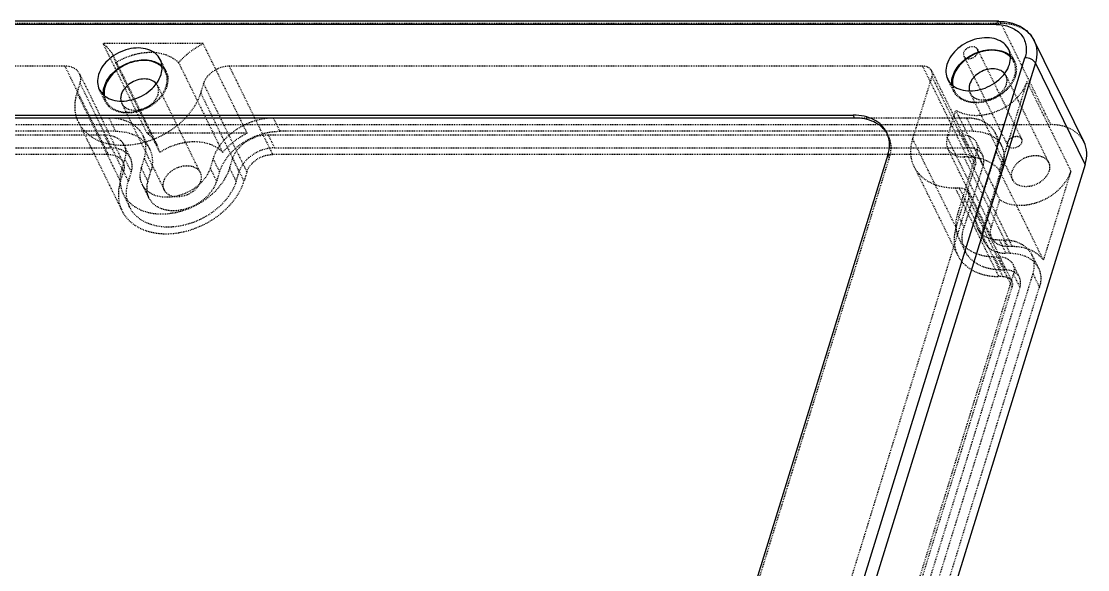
# Model space of a CAD drawing. Header units: millimetres. Extents: x 3202 to 5058, y 576 to 1424.
# Drawn here: x 4912 to 5037.7, y 1194.5 to 1259.2 of the extents above; entities that cross this region are included whole.
import ezdxf

# ---------------------------------------------------------------- set-up
doc = ezdxf.new("R2010")
doc.units = ezdxf.units.MM
doc.linetypes.add('HIDDEN', pattern=[0.2, 0.1, -0.1])
doc.layers.add('DEFAULT_2', color=8, linetype='HIDDEN')

msp = doc.modelspace()

# ---------------------------------------------------------------- linework, layer by layer
at = {"color": 7, "linetype": 'Continuous'}
for p, q in [((5027.194, 1259.156), (4826.702, 1259.156)), ((5026.889, 1258.778), (4826.397, 1258.778)), ((5037.241, 1244.918), (5031.369, 1256.884)), ((4996.981, 1147.096), (5030.283, 1254.862)), ((5031.509, 1254.241), (4998.207, 1146.474)), ((5037.381, 1242.275), (5031.509, 1254.241)), ((4836.624, 1248.096), (5010.06, 1248.096)), ((4836.777, 1247.785), (5010.212, 1247.785)), ((5010.212, 1247.785), (5010.06, 1248.096)), ((5014.134, 1243.396), (4987.918, 1158.562)), ((5037.381, 1242.275), (5004.079, 1134.508))]:
    msp.add_line(p, q, dxfattribs=at)
for centre, radius, start, end in [((5023.053, 1253.236), 2.083, 206.14419, 209.23252), ((4923.099, 1252.035), 2.083, 206.14419, 209.23252), ((5011.183, 1244.66), 3.131, 19.89623, 26.1292)]:
    msp.add_arc(centre, radius, start, end, dxfattribs=at)
msp.add_ellipse((5031.853, 1242.272), major_axis=(5.388, 2.646), ratio=0.7211465, start_param=-0.5973465, end_param=-0.000205, dxfattribs=at)
for points, knots in [([(5026.889, 1258.778), (5026.906, 1258.832), (5026.959, 1258.98), (5027.084, 1259.156), (5027.194, 1259.156)], [0, 0, 0, 0, 0.341806, 1, 1, 1, 1]), ([(5027.194, 1259.156), (5028.052, 1259.156), (5029.357, 1258.892), (5030.716, 1257.904), (5031.195, 1257.24), (5031.369, 1256.884)], [0, 0, 0, 0, 0.517089, 0.7611745, 1, 1, 1, 1]), ([(5026.889, 1258.778), (5027.454, 1258.778), (5028.533, 1258.614), (5029.873, 1257.747), (5030.538, 1256.352), (5030.431, 1255.341), (5030.283, 1254.862)], [0, 0, 0, 0, 0.2780145, 0.5230998, 0.7537074, 1, 1, 1, 1]), ([(5028.365, 1255.841), (5028.229, 1256.118), (5027.809, 1256.634), (5026.889, 1257.103), (5025.781, 1257.265), (5024.173, 1257.064), (5022.335, 1256.144), (5021.313, 1254.802), (5021.09, 1254.08)], [0, 0, 0, 0, 0.1026403, 0.2135286, 0.3365381, 0.4704418, 0.7481767, 1, 1, 1, 1]), ([(5031.369, 1256.884), (5031.56, 1256.495), (5031.784, 1255.594), (5031.646, 1254.685), (5031.509, 1254.241)], [0, 0, 0, 0, 0.482622, 1, 1, 1, 1]), ([(4928.411, 1254.64), (4928.275, 1254.917), (4927.855, 1255.432), (4926.935, 1255.902), (4925.827, 1256.064), (4924.219, 1255.863), (4922.381, 1254.943), (4921.359, 1253.601), (4921.136, 1252.879)], [0, 0, 0, 0, 0.1026403, 0.2135286, 0.3365381, 0.4704418, 0.7481767, 1, 1, 1, 1]), ([(5021.776, 1252.681), (5021.956, 1253.265), (5022.705, 1254.385), (5024.37, 1255.487), (5026.289, 1255.95), (5027.586, 1255.703), (5028.098, 1255.419)], [0, 0, 0, 0, 0.2400921, 0.5070003, 0.7696352, 1, 1, 1, 1]), ([(5026.404, 1255.736), (5025.916, 1255.736), (5024.914, 1255.562), (5023.184, 1254.732), (5022.14, 1253.561), (5021.868, 1252.681)], [0, 0, 0, 0, 0.2549147, 0.51963, 1, 1, 1, 1]), ([(5028.075, 1255.326), (5027.958, 1255.394), (5027.436, 1255.644), (5026.846, 1255.736), (5026.404, 1255.736)], [0, 0, 0, 0, 0.2352075, 1, 1, 1, 1]), ([(5028.589, 1254.927), (5028.477, 1255.044), (5028.308, 1255.183), (5028.123, 1255.298), (5028.075, 1255.326)], [0, 0, 0, 0, 0.7441308, 1, 1, 1, 1]), ([(5028.458, 1254.08), (5028.55, 1254.376), (5028.641, 1254.982), (5028.492, 1255.582), (5028.365, 1255.841)], [0, 0, 0, 0, 0.5174217, 1, 1, 1, 1]), ([(4921.822, 1251.48), (4922.002, 1252.064), (4922.751, 1253.184), (4924.416, 1254.286), (4926.335, 1254.749), (4927.632, 1254.502), (4928.144, 1254.218)], [0, 0, 0, 0, 0.2400921, 0.5070003, 0.7696352, 1, 1, 1, 1]), ([(4926.45, 1254.535), (4925.962, 1254.535), (4924.96, 1254.361), (4923.229, 1253.531), (4922.186, 1252.359), (4921.914, 1251.48)], [0, 0, 0, 0, 0.2549147, 0.51963, 1, 1, 1, 1]), ([(4928.121, 1254.125), (4928.004, 1254.193), (4927.481, 1254.443), (4926.892, 1254.535), (4926.45, 1254.535)], [0, 0, 0, 0, 0.2352075, 1, 1, 1, 1]), ([(4928.635, 1253.726), (4928.523, 1253.842), (4928.354, 1253.982), (4928.169, 1254.097), (4928.121, 1254.125)], [0, 0, 0, 0, 0.7441308, 1, 1, 1, 1]), ([(4928.504, 1252.879), (4928.596, 1253.175), (4928.687, 1253.781), (4928.538, 1254.381), (4928.411, 1254.64)], [0, 0, 0, 0, 0.5174217, 1, 1, 1, 1]), ([(5021.09, 1254.08), (5020.998, 1253.784), (5020.907, 1253.178), (5021.055, 1252.578), (5021.183, 1252.318)], [0, 0, 0, 0, 0.5174217, 1, 1, 1, 1]), ([(5021.235, 1252.219), (5021.384, 1251.952), (5021.826, 1251.463), (5022.753, 1251.031), (5023.856, 1250.896), (5025.44, 1251.121), (5027.24, 1252.044), (5028.238, 1253.369), (5028.458, 1254.08)], [0, 0, 0, 0, 0.1029003, 0.214559, 0.3382053, 0.4722907, 0.7492122, 1, 1, 1, 1]), ([(5031.509, 1254.241), (5031.413, 1254.437), (5031.006, 1254.744), (5030.537, 1254.863), (5030.283, 1254.863)], [0, 0, 0, 0, 0.4618396, 1, 1, 1, 1]), ([(4921.136, 1252.879), (4921.044, 1252.583), (4920.953, 1251.977), (4921.101, 1251.376), (4921.229, 1251.117)], [0, 0, 0, 0, 0.5174217, 1, 1, 1, 1]), ([(4921.281, 1251.018), (4921.43, 1250.751), (4921.871, 1250.262), (4922.799, 1249.829), (4923.902, 1249.695), (4925.486, 1249.92), (4927.286, 1250.843), (4928.284, 1252.168), (4928.504, 1252.879)], [0, 0, 0, 0, 0.1029003, 0.214559, 0.3382053, 0.4722907, 0.7492122, 1, 1, 1, 1]), ([(5021.66, 1251.673), (5021.653, 1251.755), (5021.641, 1252.095), (5021.7, 1252.435), (5021.776, 1252.681)], [0, 0, 0, 0, 0.2419733, 1, 1, 1, 1]), ([(5021.868, 1252.681), (5021.84, 1252.59), (5021.749, 1252.236), (5021.73, 1251.861), (5021.767, 1251.593)], [0, 0, 0, 0, 0.2607941, 1, 1, 1, 1]), ([(5026.502, 1253.559), (5025.908, 1253.559), (5024.756, 1253.18), (5023.932, 1252.248), (5023.769, 1251.718)], [0, 0, 0, 0, 0.5169796, 1, 1, 1, 1]), ([(5027.882, 1253), (5027.73, 1253.183), (5027.288, 1253.48), (5026.772, 1253.559), (5026.502, 1253.559)], [0, 0, 0, 0, 0.4680145, 1, 1, 1, 1]), ([(4921.706, 1250.472), (4921.699, 1250.554), (4921.687, 1250.894), (4921.746, 1251.234), (4921.822, 1251.48)], [0, 0, 0, 0, 0.2419733, 1, 1, 1, 1]), ([(4921.914, 1251.48), (4921.886, 1251.389), (4921.795, 1251.034), (4921.776, 1250.659), (4921.813, 1250.392)], [0, 0, 0, 0, 0.2607941, 1, 1, 1, 1]), ([(4926.548, 1252.357), (4925.954, 1252.357), (4924.802, 1251.979), (4923.978, 1251.046), (4923.814, 1250.517)], [0, 0, 0, 0, 0.5169796, 1, 1, 1, 1]), ([(4927.928, 1251.799), (4927.776, 1251.982), (4927.334, 1252.279), (4926.818, 1252.357), (4926.548, 1252.357)], [0, 0, 0, 0, 0.4680145, 1, 1, 1, 1]), ([(5023.769, 1251.718), (5023.749, 1251.655), (5023.688, 1251.412), (5023.685, 1251.152), (5023.724, 1250.972)], [0, 0, 0, 0, 0.2620678, 1, 1, 1, 1]), ([(4923.814, 1250.517), (4923.795, 1250.454), (4923.734, 1250.211), (4923.731, 1249.951), (4923.77, 1249.77)], [0, 0, 0, 0, 0.2620678, 1, 1, 1, 1]), ([(5013.994, 1246.039), (5013.839, 1246.355), (5013.405, 1246.954), (5012.475, 1247.612), (5011.328, 1248.013), (5010.492, 1248.096), (5010.06, 1248.096)], [0, 0, 0, 0, 0.2268614, 0.4650308, 0.7220642, 1, 1, 1, 1]), ([(5010.212, 1247.785), (5010.977, 1247.785), (5012.119, 1247.586), (5013.351, 1246.816), (5013.804, 1246.303), (5013.979, 1246.027)], [0, 0, 0, 0, 0.5321146, 0.7722672, 1, 1, 1, 1]), ([(5014.134, 1243.396), (5014.254, 1243.785), (5014.388, 1244.573), (5014.257, 1245.368), (5014.127, 1245.725)], [0, 0, 0, 0, 0.5166043, 1, 1, 1, 1])]:
    msp.add_open_spline(points, degree=3, knots=knots, dxfattribs=at)
for points in [[(5028.098, 1255.419), (5028.263, 1255.328), (5028.419, 1255.218), (5028.558, 1255.092)], [(4928.144, 1254.218), (4928.309, 1254.126), (4928.464, 1254.017), (4928.604, 1253.891)]]:
    msp.add_open_spline(points, degree=3, dxfattribs=at)
at = {"layer": 'DEFAULT_2', "color": 8, "linetype": 'HIDDEN'}
for p, q in [((4826.944, 1258.94), (5027.436, 1258.94)), ((5027.436, 1258.94), (5033.308, 1246.974)), ((4921.662, 1256.523), (4926.848, 1245.955)), ((4933.461, 1256.523), (4921.662, 1256.523)), ((4938.647, 1245.955), (4933.461, 1256.523)), ((5030.918, 1257.564), (5031.369, 1256.884)), ((4922.86, 1255.107), (4928.046, 1244.54)), ((4922.86, 1255.107), (4923.154, 1254.268)), ((5024.689, 1255.851), (5029.875, 1245.284)), ((5029.051, 1254.443), (5028.365, 1255.842)), ((4917.192, 1253.861), (4835.483, 1253.861)), ((4922.302, 1243.449), (4917.192, 1253.861)), ((4923.154, 1254.268), (4928.34, 1243.701)), ((4929.097, 1253.242), (4928.411, 1254.641)), ((4930.576, 1254.268), (4935.761, 1243.701)), ((4936.534, 1253.861), (4941.644, 1243.449)), ((5018.243, 1253.861), (4936.534, 1253.861)), ((5023.353, 1243.449), (5018.243, 1253.861)), ((5023.074, 1255.058), (5028.259, 1244.491)), ((4918.897, 1252.969), (4924.006, 1242.557)), ((5017.062, 1245.27), (5019.33, 1252.607)), ((5019.292, 1253.312), (5024.402, 1242.9)), ((5019.33, 1252.607), (5024.439, 1242.195)), ((5028.043, 1252.753), (5033.061, 1242.527)), ((4918.611, 1250.703), (4918.957, 1251.824)), ((4918.957, 1251.824), (4924.067, 1241.412)), ((4928.089, 1251.552), (4933.107, 1241.326)), ((4933.51, 1251.824), (4933.164, 1250.703)), ((4938.62, 1241.412), (4933.51, 1251.824)), ((5021.869, 1250.919), (5021.183, 1252.318)), ((5030.509, 1252.06), (5027.269, 1241.574)), ((5030.509, 1252.06), (5035.694, 1241.492)), ((4923.721, 1240.291), (4918.611, 1250.703)), ((4921.915, 1249.718), (4921.229, 1251.117)), ((4933.164, 1250.703), (4938.273, 1240.291)), ((5023.823, 1250.682), (5028.841, 1240.457)), ((4923.869, 1249.481), (4928.887, 1239.256)), ((4922.386, 1247.744), (4840.677, 1247.744)), ((4923.149, 1246.19), (4922.386, 1247.744)), ((5023.437, 1247.744), (4941.728, 1247.744)), ((4941.728, 1247.744), (4942.491, 1246.19)), ((5021.131, 1245.425), (5022.136, 1248.677)), ((5027.321, 1238.109), (5022.136, 1248.677)), ((5024.2, 1246.19), (5023.437, 1247.744)), ((4832.816, 1246.974), (5033.308, 1246.974)), ((4918.795, 1247.223), (4923.905, 1236.811)), ((4840.072, 1245.786), (4921.781, 1245.786)), ((4923.149, 1246.19), (4841.44, 1246.19)), ((4921.781, 1245.786), (4922.544, 1244.232)), ((4926.386, 1245.653), (4927.148, 1244.099)), ((4938.647, 1245.955), (4926.848, 1245.955)), ((4941.123, 1245.786), (5022.832, 1245.786)), ((4941.886, 1244.232), (4941.123, 1245.786)), ((5024.2, 1246.19), (4942.491, 1246.19)), ((5014.146, 1245.729), (5013.994, 1246.04)), ((5022.172, 1234.858), (5017.062, 1245.27)), ((5021.131, 1245.425), (5026.316, 1234.858)), ((5022.832, 1245.786), (5023.595, 1244.232)), ((5026.781, 1245.996), (5027.544, 1244.442)), ((4840.835, 1244.232), (4922.544, 1244.232)), ((4924.141, 1244.552), (4924.904, 1242.998)), ((4928.34, 1243.701), (4928.046, 1244.54)), ((4941.886, 1244.232), (5023.595, 1244.232)), ((5026.384, 1233.58), (5021.198, 1244.148)), ((5024.537, 1244.895), (5025.3, 1243.341)), ((4922.302, 1243.449), (4840.593, 1243.449)), ((4924.225, 1242.966), (4923.879, 1241.845)), ((4924.988, 1241.412), (4924.225, 1242.966)), ((4926.182, 1241.845), (4926.528, 1242.966)), ((4926.528, 1242.966), (4927.291, 1241.412)), ((4934.633, 1242.966), (4934.287, 1241.845)), ((4935.396, 1241.412), (4934.633, 1242.966)), ((4936.59, 1241.845), (4936.936, 1242.966)), ((4936.936, 1242.966), (4937.699, 1241.412)), ((5023.353, 1243.449), (4941.644, 1243.449)), ((5014.286, 1243.085), (4988.071, 1158.251)), ((5014.134, 1243.396), (5014.286, 1243.085)), ((5024.598, 1243.749), (5022.33, 1236.412)), ((5023.583, 1243.154), (5023.1, 1243.154)), ((5028.286, 1232.586), (5023.1, 1243.154)), ((5023.583, 1243.154), (5028.769, 1232.586)), ((5025.36, 1242.195), (5024.598, 1243.749)), ((5024.633, 1236.412), (5026.9, 1243.749)), ((5026.9, 1243.749), (5027.663, 1242.195)), ((4923.721, 1240.291), (4924.067, 1241.412)), ((4923.879, 1241.845), (4924.642, 1240.291)), ((4924.988, 1241.412), (4924.642, 1240.291)), ((4926.944, 1240.291), (4926.182, 1241.845)), ((4926.944, 1240.291), (4927.291, 1241.412)), ((4934.287, 1241.845), (4935.05, 1240.291)), ((4935.396, 1241.412), (4935.05, 1240.291)), ((4937.352, 1240.291), (4936.59, 1241.845)), ((4937.352, 1240.291), (4937.699, 1241.412)), ((4938.62, 1241.412), (4938.273, 1240.291)), ((5017.235, 1242.01), (5022.344, 1231.598)), ((5022.172, 1234.858), (5024.439, 1242.195)), ((5025.36, 1242.195), (5023.093, 1234.858)), ((5025.395, 1234.858), (5027.663, 1242.195)), ((5032.454, 1231.007), (5027.269, 1241.574)), ((5035.694, 1241.492), (5032.454, 1231.007)), ((4924.04, 1238.805), (4924.803, 1237.251)), ((4926.284, 1239.907), (4927.047, 1238.353)), ((5022.57, 1239.473), (5022.087, 1239.473)), ((5022.087, 1239.473), (5027.196, 1229.061)), ((5027.679, 1229.061), (5022.57, 1239.473)), ((5023.619, 1238.925), (5028.728, 1228.513)), ((4999.295, 1159.387), (5023.656, 1238.22)), ((5023.656, 1238.22), (5028.766, 1227.808)), ((5026.316, 1234.858), (5027.321, 1238.109)), ((5022.33, 1236.412), (5023.093, 1234.858)), ((5025.395, 1234.858), (5024.633, 1236.412)), ((5024.724, 1234.694), (5025.486, 1233.14)), ((5022.479, 1233.593), (5023.242, 1232.039)), ((5027.764, 1233.357), (5027.281, 1233.357)), ((5027.281, 1233.357), (5028.044, 1231.803)), ((5028.527, 1231.803), (5027.764, 1233.357)), ((5028.769, 1232.586), (5028.286, 1232.586)), ((5026.676, 1231.399), (5027.159, 1231.399)), ((5027.438, 1229.845), (5026.676, 1231.399)), ((5027.159, 1231.399), (5027.921, 1229.845)), ((5028.527, 1231.803), (5028.044, 1231.803)), ((5031.108, 1231.609), (5031.87, 1230.055)), ((5028.864, 1230.507), (5029.626, 1228.953)), ((5028.924, 1229.362), (5004.563, 1150.529)), ((5006.866, 1150.529), (5031.227, 1229.362)), ((5027.679, 1229.061), (5027.196, 1229.061)), ((5027.438, 1229.845), (5027.921, 1229.845)), ((5029.687, 1227.808), (5028.924, 1229.362)), ((5031.227, 1229.362), (5031.989, 1227.808)), ((5004.405, 1148.975), (5028.766, 1227.808)), ((5029.687, 1227.808), (5005.326, 1148.975)), ((5007.628, 1148.975), (5031.989, 1227.808))]:
    msp.add_line(p, q, dxfattribs=at)
for centre, radius, start, end in [((5027.185, 1253.527), 2.079, 26.14407, 27.83427), ((4927.231, 1252.326), 2.079, 26.14407, 27.83427), ((5011.322, 1244.341), 3.147, 27.89007, 32.38228), ((5011.335, 1244.348), 3.132, 26.1326, 27.88646)]:
    msp.add_arc(centre, radius, start, end, dxfattribs=at)
msp.add_ellipse((5031.853, 1242.272), major_axis=(5.388, 2.646), ratio=0.7211465, start_param=6.2829803, end_param=7.2561594, dxfattribs=at)
for points, knots in [([(5027.194, 1259.156), (5027.216, 1259.156), (5027.329, 1259.129), (5027.397, 1259.02), (5027.436, 1258.94)], [0, 0, 0, 0, 0.1980579, 1, 1, 1, 1]), ([(5027.436, 1258.94), (5028.115, 1258.94), (5029.409, 1258.746), (5030.526, 1258.016), (5030.918, 1257.564)], [0, 0, 0, 0, 0.531437, 1, 1, 1, 1]), ([(4921.662, 1256.523), (4921.791, 1256.428), (4922.27, 1256.032), (4922.657, 1255.522), (4922.86, 1255.107)], [0, 0, 0, 0, 0.2568129, 1, 1, 1, 1]), ([(4930.576, 1254.268), (4930.767, 1254.496), (4931.607, 1255.39), (4932.633, 1256.104), (4933.461, 1256.523)], [0, 0, 0, 0, 0.2430175, 1, 1, 1, 1]), ([(4923.154, 1254.268), (4923.774, 1254.66), (4925.1, 1255.27), (4927.179, 1255.608), (4929.108, 1255.328), (4930.182, 1254.677), (4930.576, 1254.268)], [0, 0, 0, 0, 0.2772214, 0.5436917, 0.7855637, 1, 1, 1, 1]), ([(5023.053, 1255.455), (5023.042, 1255.421), (5023.012, 1255.29), (5023.03, 1255.146), (5023.074, 1255.058)], [0, 0, 0, 0, 0.2661503, 1, 1, 1, 1]), ([(5024.689, 1255.851), (5024.627, 1255.978), (5024.342, 1256.186), (5023.819, 1256.161), (5023.333, 1255.92), (5023.103, 1255.617), (5023.053, 1255.455)], [0, 0, 0, 0, 0.2106112, 0.4668577, 0.7464237, 1, 1, 1, 1]), ([(5023.074, 1255.058), (5023.136, 1254.931), (5023.421, 1254.724), (5023.944, 1254.748), (5024.43, 1254.99), (5024.66, 1255.292), (5024.71, 1255.455)], [0, 0, 0, 0, 0.2106112, 0.4668577, 0.7464237, 1, 1, 1, 1]), ([(5024.71, 1255.455), (5024.721, 1255.489), (5024.751, 1255.62), (5024.733, 1255.763), (5024.689, 1255.851)], [0, 0, 0, 0, 0.2661503, 1, 1, 1, 1]), ([(4918.896, 1252.97), (4918.76, 1253.248), (4918.235, 1253.74), (4917.55, 1253.861), (4917.192, 1253.861)], [0, 0, 0, 0, 0.4636048, 1, 1, 1, 1]), ([(4936.534, 1253.861), (4935.878, 1253.861), (4934.603, 1253.442), (4933.691, 1252.41), (4933.51, 1251.824)], [0, 0, 0, 0, 0.5169793, 1, 1, 1, 1]), ([(5019.292, 1253.313), (5019.208, 1253.483), (5018.885, 1253.786), (5018.463, 1253.861), (5018.243, 1253.861)], [0, 0, 0, 0, 0.4636048, 1, 1, 1, 1]), ([(5029.052, 1252.681), (5029.141, 1252.967), (5029.23, 1253.551), (5029.09, 1254.13), (5028.97, 1254.381)], [0, 0, 0, 0, 0.517396, 1, 1, 1, 1]), ([(5029.051, 1254.443), (5029.179, 1254.183), (5029.327, 1253.583), (5029.236, 1252.977), (5029.144, 1252.681)], [0, 0, 0, 0, 0.4825901, 1, 1, 1, 1]), ([(4918.957, 1251.824), (4919.017, 1252.017), (4919.076, 1252.411), (4918.979, 1252.801), (4918.896, 1252.97)], [0, 0, 0, 0, 0.5173655, 1, 1, 1, 1]), ([(4929.098, 1251.48), (4929.187, 1251.766), (4929.276, 1252.35), (4929.136, 1252.929), (4929.016, 1253.18)], [0, 0, 0, 0, 0.517396, 1, 1, 1, 1]), ([(4929.097, 1253.242), (4929.225, 1252.982), (4929.373, 1252.382), (4929.282, 1251.776), (4929.19, 1251.48)], [0, 0, 0, 0, 0.4825901, 1, 1, 1, 1]), ([(5019.33, 1252.607), (5019.348, 1252.668), (5019.402, 1252.901), (5019.369, 1253.156), (5019.292, 1253.313)], [0, 0, 0, 0, 0.2665854, 1, 1, 1, 1]), ([(5029.144, 1252.681), (5028.921, 1251.959), (5027.899, 1250.617), (5026.061, 1249.697), (5024.454, 1249.496), (5023.345, 1249.658), (5022.425, 1250.127), (5022.005, 1250.643), (5021.869, 1250.919)], [0, 0, 0, 0, 0.251812, 0.5295395, 0.6634467, 0.7864587, 0.8973519, 1, 1, 1, 1]), ([(5024.516, 1249.626), (5025.005, 1249.626), (5026.006, 1249.8), (5027.737, 1250.63), (5028.781, 1251.802), (5029.052, 1252.681)], [0, 0, 0, 0, 0.2549147, 0.51963, 1, 1, 1, 1]), ([(5028.098, 1251.718), (5028.151, 1251.892), (5028.205, 1252.248), (5028.118, 1252.6), (5028.043, 1252.753)], [0, 0, 0, 0, 0.5173561, 1, 1, 1, 1]), ([(4929.19, 1251.48), (4928.967, 1250.758), (4927.945, 1249.416), (4926.107, 1248.495), (4924.5, 1248.295), (4923.391, 1248.456), (4922.471, 1248.926), (4922.051, 1249.442), (4921.915, 1249.718)], [0, 0, 0, 0, 0.251812, 0.5295395, 0.6634467, 0.7864587, 0.8973519, 1, 1, 1, 1]), ([(4924.562, 1248.425), (4925.05, 1248.425), (4926.052, 1248.599), (4927.783, 1249.429), (4928.827, 1250.601), (4929.098, 1251.48)], [0, 0, 0, 0, 0.2549147, 0.51963, 1, 1, 1, 1]), ([(4928.143, 1250.517), (4928.197, 1250.691), (4928.251, 1251.047), (4928.163, 1251.399), (4928.089, 1251.552)], [0, 0, 0, 0, 0.5173561, 1, 1, 1, 1]), ([(5021.767, 1251.593), (5021.806, 1251.313), (5022.002, 1250.755), (5022.633, 1250.104), (5023.51, 1249.706), (5024.172, 1249.626), (5024.516, 1249.626)], [0, 0, 0, 0, 0.2302761, 0.4648378, 0.7192606, 1, 1, 1, 1]), ([(5030.509, 1252.06), (5030.269, 1251.282), (5029.52, 1250.185), (5028.17, 1249.11), (5026.955, 1248.475), (5025.655, 1248.091), (5024.009, 1247.945), (5022.771, 1248.253), (5022.136, 1248.677)], [0, 0, 0, 0, 0.241263, 0.3745425, 0.5107138, 0.645154, 0.7735663, 1, 1, 1, 1]), ([(5025.364, 1249.877), (5025.958, 1249.877), (5027.11, 1250.255), (5027.934, 1251.188), (5028.098, 1251.718)], [0, 0, 0, 0, 0.5169796, 1, 1, 1, 1]), ([(4918.796, 1247.222), (4918.544, 1247.735), (4918.25, 1248.92), (4918.43, 1250.118), (4918.611, 1250.703)], [0, 0, 0, 0, 0.4825631, 1, 1, 1, 1]), ([(4933.164, 1250.703), (4932.723, 1249.277), (4931.218, 1247.304), (4928.578, 1245.573), (4926.259, 1244.704), (4923.9, 1244.412), (4921.711, 1244.731), (4919.894, 1245.658), (4919.064, 1246.676), (4918.796, 1247.222)], [0, 0, 0, 0, 0.2513418, 0.3906647, 0.5304004, 0.6640604, 0.7868493, 0.8975412, 1, 1, 1, 1]), ([(4921.813, 1250.392), (4921.852, 1250.112), (4922.048, 1249.554), (4922.679, 1248.902), (4923.556, 1248.505), (4924.217, 1248.425), (4924.562, 1248.425)], [0, 0, 0, 0, 0.2302761, 0.4648378, 0.7192606, 1, 1, 1, 1]), ([(4925.41, 1248.676), (4926.004, 1248.676), (4927.156, 1249.054), (4927.98, 1249.987), (4928.143, 1250.517)], [0, 0, 0, 0, 0.5169796, 1, 1, 1, 1]), ([(5023.823, 1250.682), (5023.888, 1250.55), (5024.01, 1250.387), (5024.16, 1250.259), (5024.201, 1250.228)], [0, 0, 0, 0, 0.7435998, 1, 1, 1, 1]), ([(5024.201, 1250.228), (5024.238, 1250.2), (5024.399, 1250.089), (5024.581, 1250.01), (5024.723, 1249.967)], [0, 0, 0, 0, 0.241305, 1, 1, 1, 1]), ([(4923.869, 1249.481), (4923.934, 1249.349), (4924.056, 1249.186), (4924.206, 1249.058), (4924.246, 1249.027)], [0, 0, 0, 0, 0.7435998, 1, 1, 1, 1]), ([(4924.246, 1249.027), (4924.284, 1248.999), (4924.445, 1248.888), (4924.627, 1248.809), (4924.769, 1248.766)], [0, 0, 0, 0, 0.241305, 1, 1, 1, 1]), ([(5024.723, 1249.967), (5024.773, 1249.952), (5024.983, 1249.898), (5025.2, 1249.877), (5025.364, 1249.877)], [0, 0, 0, 0, 0.2415465, 1, 1, 1, 1]), ([(4926.386, 1245.652), (4926.228, 1245.974), (4925.787, 1246.583), (4924.841, 1247.252), (4923.675, 1247.66), (4922.826, 1247.744), (4922.386, 1247.744)], [0, 0, 0, 0, 0.2268614, 0.4650308, 0.7220642, 1, 1, 1, 1]), ([(4924.769, 1248.766), (4924.819, 1248.751), (4925.029, 1248.697), (4925.246, 1248.676), (4925.41, 1248.676)], [0, 0, 0, 0, 0.2415465, 1, 1, 1, 1]), ([(4941.728, 1247.744), (4940.965, 1247.744), (4939.398, 1247.472), (4936.691, 1246.174), (4935.058, 1244.341), (4934.633, 1242.966)], [0, 0, 0, 0, 0.2549147, 0.51963, 1, 1, 1, 1]), ([(5026.782, 1245.995), (5026.649, 1246.265), (5026.28, 1246.773), (5025.192, 1247.545), (5024.139, 1247.744), (5023.437, 1247.744)], [0, 0, 0, 0, 0.2277342, 0.4668199, 1, 1, 1, 1]), ([(4921.781, 1245.786), (4922.276, 1245.786), (4923.019, 1245.646), (4923.787, 1245.101), (4924.048, 1244.743), (4924.141, 1244.553)], [0, 0, 0, 0, 0.5332273, 0.7722743, 1, 1, 1, 1]), ([(4923.149, 1246.19), (4923.588, 1246.19), (4924.438, 1246.106), (4925.604, 1245.698), (4926.549, 1245.029), (4926.991, 1244.42), (4927.149, 1244.098)], [0, 0, 0, 0, 0.2779357, 0.5349691, 0.7731385, 1, 1, 1, 1]), ([(4926.528, 1242.966), (4926.668, 1243.418), (4926.807, 1244.342), (4926.58, 1245.257), (4926.386, 1245.652)], [0, 0, 0, 0, 0.5174404, 1, 1, 1, 1]), ([(4928.046, 1244.54), (4927.979, 1244.678), (4927.67, 1245.219), (4927.225, 1245.677), (4926.848, 1245.955)], [0, 0, 0, 0, 0.2465213, 1, 1, 1, 1]), ([(4935.396, 1241.412), (4935.821, 1242.787), (4937.454, 1244.62), (4940.16, 1245.918), (4941.727, 1246.19), (4942.491, 1246.19)], [0, 0, 0, 0, 0.4803699, 0.7450852, 1, 1, 1, 1]), ([(4938.647, 1245.955), (4938.367, 1245.813), (4937.301, 1245.208), (4936.347, 1244.398), (4935.761, 1243.701)], [0, 0, 0, 0, 0.2562464, 1, 1, 1, 1]), ([(4936.936, 1242.966), (4937.187, 1243.778), (4938.15, 1244.859), (4939.748, 1245.626), (4940.672, 1245.786), (4941.123, 1245.786)], [0, 0, 0, 0, 0.4803704, 0.74507, 1, 1, 1, 1]), ([(5014.147, 1245.728), (5014.338, 1245.339), (5014.561, 1244.439), (5014.424, 1243.53), (5014.286, 1243.085)], [0, 0, 0, 0, 0.4825596, 1, 1, 1, 1]), ([(5017.234, 1242.011), (5016.999, 1242.491), (5016.724, 1243.601), (5016.893, 1244.722), (5017.062, 1245.27)], [0, 0, 0, 0, 0.4825596, 1, 1, 1, 1]), ([(5021.131, 1245.425), (5021.064, 1245.211), (5020.998, 1244.771), (5021.106, 1244.335), (5021.199, 1244.147)], [0, 0, 0, 0, 0.5173655, 1, 1, 1, 1]), ([(5022.832, 1245.786), (5023.19, 1245.786), (5023.875, 1245.665), (5024.4, 1245.173), (5024.537, 1244.895)], [0, 0, 0, 0, 0.5363954, 1, 1, 1, 1]), ([(5024.2, 1246.19), (5024.902, 1246.19), (5025.955, 1245.991), (5027.043, 1245.219), (5027.412, 1244.711), (5027.544, 1244.441)], [0, 0, 0, 0, 0.53318, 0.7722657, 1, 1, 1, 1]), ([(5026.9, 1243.749), (5027.017, 1244.127), (5027.134, 1244.9), (5026.944, 1245.665), (5026.782, 1245.995)], [0, 0, 0, 0, 0.5174404, 1, 1, 1, 1]), ([(5028.238, 1244.887), (5028.289, 1245.05), (5028.519, 1245.353), (5029.005, 1245.594), (5029.528, 1245.618), (5029.813, 1245.411), (5029.875, 1245.284)], [0, 0, 0, 0, 0.2535571, 0.5331117, 0.7893681, 1, 1, 1, 1]), ([(5029.875, 1245.284), (5029.919, 1245.196), (5029.937, 1245.052), (5029.907, 1244.922), (5029.896, 1244.887)], [0, 0, 0, 0, 0.7338708, 1, 1, 1, 1]), ([(4924.904, 1242.999), (4924.81, 1243.189), (4924.549, 1243.547), (4923.782, 1244.092), (4923.039, 1244.232), (4922.544, 1244.232)], [0, 0, 0, 0, 0.2277258, 0.4667729, 1, 1, 1, 1]), ([(4924.141, 1244.553), (4924.256, 1244.319), (4924.39, 1243.779), (4924.308, 1243.233), (4924.225, 1242.966)], [0, 0, 0, 0, 0.4826345, 1, 1, 1, 1]), ([(4927.149, 1244.098), (4927.343, 1243.703), (4927.57, 1242.788), (4927.43, 1241.864), (4927.291, 1241.412)], [0, 0, 0, 0, 0.4825596, 1, 1, 1, 1]), ([(4935.761, 1243.701), (4935.368, 1244.11), (4934.293, 1244.761), (4932.364, 1245.041), (4930.286, 1244.702), (4928.96, 1244.093), (4928.34, 1243.701)], [0, 0, 0, 0, 0.2144362, 0.4563082, 0.7227785, 1, 1, 1, 1]), ([(4941.886, 1244.232), (4941.435, 1244.232), (4940.51, 1244.072), (4938.913, 1243.305), (4937.949, 1242.224), (4937.699, 1241.412)], [0, 0, 0, 0, 0.2549303, 0.5196299, 1, 1, 1, 1]), ([(5021.199, 1244.147), (5021.351, 1243.838), (5021.936, 1243.288), (5022.701, 1243.154), (5023.1, 1243.154)], [0, 0, 0, 0, 0.4636048, 1, 1, 1, 1]), ([(5025.299, 1243.341), (5025.163, 1243.619), (5024.638, 1244.111), (5023.953, 1244.232), (5023.595, 1244.232)], [0, 0, 0, 0, 0.4636048, 1, 1, 1, 1]), ([(5024.537, 1244.895), (5024.62, 1244.727), (5024.717, 1244.336), (5024.657, 1243.942), (5024.598, 1243.749)], [0, 0, 0, 0, 0.4826345, 1, 1, 1, 1]), ([(5027.544, 1244.441), (5027.706, 1244.111), (5027.896, 1243.346), (5027.779, 1242.573), (5027.663, 1242.195)], [0, 0, 0, 0, 0.4825596, 1, 1, 1, 1]), ([(5028.259, 1244.491), (5028.216, 1244.579), (5028.198, 1244.723), (5028.228, 1244.853), (5028.238, 1244.887)], [0, 0, 0, 0, 0.7338708, 1, 1, 1, 1]), ([(5029.896, 1244.887), (5029.846, 1244.725), (5029.615, 1244.422), (5029.13, 1244.181), (5028.607, 1244.157), (5028.322, 1244.364), (5028.259, 1244.491)], [0, 0, 0, 0, 0.2535571, 0.5331117, 0.7893681, 1, 1, 1, 1]), ([(4922.302, 1243.449), (4922.659, 1243.449), (4923.345, 1243.328), (4923.87, 1242.836), (4924.006, 1242.558)], [0, 0, 0, 0, 0.5363954, 1, 1, 1, 1]), ([(4924.006, 1242.558), (4924.089, 1242.389), (4924.186, 1241.999), (4924.126, 1241.605), (4924.067, 1241.412)], [0, 0, 0, 0, 0.4826345, 1, 1, 1, 1]), ([(4924.988, 1241.412), (4925.07, 1241.679), (4925.153, 1242.225), (4925.018, 1242.765), (4924.904, 1242.999)], [0, 0, 0, 0, 0.5173655, 1, 1, 1, 1]), ([(4938.62, 1241.412), (4938.801, 1241.998), (4939.712, 1243.03), (4940.987, 1243.449), (4941.644, 1243.449)], [0, 0, 0, 0, 0.483021, 1, 1, 1, 1]), ([(5023.353, 1243.449), (5023.573, 1243.449), (5023.995, 1243.374), (5024.318, 1243.071), (5024.402, 1242.901)], [0, 0, 0, 0, 0.5363954, 1, 1, 1, 1]), ([(5023.583, 1243.154), (5024.315, 1243.154), (5025.71, 1242.934), (5026.884, 1242.087), (5027.269, 1241.574)], [0, 0, 0, 0, 0.5330621, 1, 1, 1, 1]), ([(5024.402, 1242.901), (5024.427, 1242.849), (5024.511, 1242.624), (5024.493, 1242.369), (5024.439, 1242.195)], [0, 0, 0, 0, 0.2410798, 1, 1, 1, 1]), ([(5025.36, 1242.195), (5025.42, 1242.388), (5025.479, 1242.782), (5025.382, 1243.173), (5025.299, 1243.341)], [0, 0, 0, 0, 0.5173655, 1, 1, 1, 1]), ([(5028.786, 1241.492), (5028.918, 1241.916), (5029.518, 1242.705), (5030.597, 1243.245), (5031.541, 1243.364), (5032.192, 1243.269), (5032.733, 1242.993), (5032.98, 1242.691), (5033.06, 1242.529)], [0, 0, 0, 0, 0.2518149, 0.5295076, 0.6634198, 0.7864492, 0.897362, 1, 1, 1, 1]), ([(5033.06, 1242.529), (5033.135, 1242.376), (5033.223, 1242.023), (5033.169, 1241.666), (5033.115, 1241.492)], [0, 0, 0, 0, 0.4827828, 1, 1, 1, 1]), ([(4923.879, 1241.845), (4923.721, 1241.334), (4923.563, 1240.289), (4923.82, 1239.254), (4924.04, 1238.806)], [0, 0, 0, 0, 0.5174374, 1, 1, 1, 1]), ([(4924.04, 1238.806), (4924.274, 1238.329), (4924.999, 1237.44), (4926.585, 1236.629), (4928.498, 1236.351), (4930.558, 1236.605), (4932.584, 1237.364), (4934.89, 1238.876), (4936.205, 1240.599), (4936.59, 1241.845)], [0, 0, 0, 0, 0.1024537, 0.2131369, 0.3359164, 0.4695709, 0.6093078, 0.7486444, 1, 1, 1, 1]), ([(4926.284, 1239.907), (4926.144, 1240.193), (4925.98, 1240.853), (4926.081, 1241.519), (4926.182, 1241.845)], [0, 0, 0, 0, 0.4825901, 1, 1, 1, 1]), ([(4934.287, 1241.845), (4934.041, 1241.051), (4932.917, 1239.574), (4930.895, 1238.562), (4929.127, 1238.341), (4927.907, 1238.519), (4926.896, 1239.036), (4926.433, 1239.603), (4926.284, 1239.907)], [0, 0, 0, 0, 0.251812, 0.5295395, 0.6634467, 0.7864587, 0.8973519, 1, 1, 1, 1]), ([(4928.832, 1240.291), (4928.964, 1240.715), (4929.564, 1241.504), (4930.643, 1242.044), (4931.587, 1242.162), (4932.238, 1242.068), (4932.778, 1241.792), (4933.026, 1241.49), (4933.106, 1241.328)], [0, 0, 0, 0, 0.2518149, 0.5295076, 0.6634198, 0.7864492, 0.897362, 1, 1, 1, 1]), ([(4933.106, 1241.328), (4933.181, 1241.175), (4933.269, 1240.822), (4933.215, 1240.465), (4933.161, 1240.291)], [0, 0, 0, 0, 0.4827828, 1, 1, 1, 1]), ([(5022.087, 1239.473), (5021.554, 1239.473), (5020.523, 1239.575), (5019.108, 1240.07), (5017.962, 1240.883), (5017.426, 1241.621), (5017.234, 1242.011)], [0, 0, 0, 0, 0.2779357, 0.5349691, 0.7731385, 1, 1, 1, 1]), ([(5027.321, 1238.109), (5027.957, 1237.686), (5029.194, 1237.378), (5030.84, 1237.523), (5032.141, 1237.908), (5033.356, 1238.543), (5034.706, 1239.617), (5035.454, 1240.715), (5035.694, 1241.492)], [0, 0, 0, 0, 0.2264337, 0.3548461, 0.4892863, 0.6254577, 0.7587371, 1, 1, 1, 1]), ([(5028.842, 1240.456), (5028.767, 1240.608), (5028.679, 1240.961), (5028.733, 1241.318), (5028.786, 1241.492)], [0, 0, 0, 0, 0.4827828, 1, 1, 1, 1]), ([(5033.115, 1241.492), (5032.984, 1241.068), (5032.384, 1240.28), (5031.305, 1239.739), (5030.361, 1239.621), (5029.71, 1239.715), (5029.169, 1239.991), (5028.922, 1240.293), (5028.842, 1240.456)], [0, 0, 0, 0, 0.2518149, 0.5295076, 0.6634198, 0.7864492, 0.897362, 1, 1, 1, 1]), ([(4923.721, 1240.291), (4923.54, 1239.706), (4923.359, 1238.508), (4923.654, 1237.323), (4923.905, 1236.81)], [0, 0, 0, 0, 0.5174436, 1, 1, 1, 1]), ([(4923.905, 1236.81), (4924.173, 1236.264), (4925.004, 1235.246), (4926.82, 1234.319), (4929.01, 1234), (4931.368, 1234.292), (4933.688, 1235.161), (4936.328, 1236.892), (4937.832, 1238.865), (4938.273, 1240.291)], [0, 0, 0, 0, 0.1024532, 0.2131426, 0.3359305, 0.4695881, 0.6093234, 0.7486514, 1, 1, 1, 1]), ([(4924.802, 1237.252), (4924.583, 1237.7), (4924.326, 1238.735), (4924.484, 1239.78), (4924.642, 1240.291)], [0, 0, 0, 0, 0.4825717, 1, 1, 1, 1]), ([(4937.352, 1240.291), (4936.967, 1239.045), (4935.653, 1237.322), (4933.347, 1235.81), (4931.321, 1235.051), (4929.26, 1234.797), (4927.348, 1235.075), (4925.761, 1235.886), (4925.036, 1236.775), (4924.802, 1237.252)], [0, 0, 0, 0, 0.2513474, 0.390678, 0.5304151, 0.6640721, 0.7868531, 0.8975397, 1, 1, 1, 1]), ([(4926.944, 1240.291), (4926.844, 1239.965), (4926.743, 1239.299), (4926.907, 1238.639), (4927.047, 1238.353)], [0, 0, 0, 0, 0.5174217, 1, 1, 1, 1]), ([(4927.047, 1238.353), (4927.196, 1238.049), (4927.658, 1237.482), (4928.67, 1236.965), (4929.89, 1236.787), (4931.658, 1237.008), (4933.68, 1238.02), (4934.804, 1239.496), (4935.05, 1240.291)], [0, 0, 0, 0, 0.1026403, 0.2135286, 0.3365381, 0.4704418, 0.7481767, 1, 1, 1, 1]), ([(4928.888, 1239.254), (4928.813, 1239.407), (4928.725, 1239.76), (4928.779, 1240.117), (4928.832, 1240.291)], [0, 0, 0, 0, 0.4827828, 1, 1, 1, 1]), ([(4933.161, 1240.291), (4933.03, 1239.867), (4932.43, 1239.079), (4931.351, 1238.538), (4930.407, 1238.42), (4929.756, 1238.514), (4929.215, 1238.79), (4928.968, 1239.092), (4928.888, 1239.254)], [0, 0, 0, 0, 0.2518149, 0.5295076, 0.6634198, 0.7864492, 0.897362, 1, 1, 1, 1]), ([(5023.619, 1238.925), (5023.535, 1239.096), (5023.212, 1239.399), (5022.79, 1239.473), (5022.57, 1239.473)], [0, 0, 0, 0, 0.4636048, 1, 1, 1, 1]), ([(5023.656, 1238.22), (5023.675, 1238.281), (5023.728, 1238.513), (5023.696, 1238.768), (5023.619, 1238.925)], [0, 0, 0, 0, 0.2665854, 1, 1, 1, 1]), ([(5022.33, 1236.412), (5022.184, 1235.938), (5022.037, 1234.969), (5022.275, 1234.009), (5022.479, 1233.594)], [0, 0, 0, 0, 0.5174404, 1, 1, 1, 1]), ([(5024.724, 1234.695), (5024.599, 1234.947), (5024.454, 1235.532), (5024.544, 1236.123), (5024.633, 1236.412)], [0, 0, 0, 0, 0.4825596, 1, 1, 1, 1]), ([(5022.172, 1234.858), (5022.002, 1234.31), (5021.833, 1233.189), (5022.108, 1232.079), (5022.344, 1231.599)], [0, 0, 0, 0, 0.5174404, 1, 1, 1, 1]), ([(5023.242, 1232.04), (5023.038, 1232.455), (5022.8, 1233.415), (5022.946, 1234.384), (5023.093, 1234.858)], [0, 0, 0, 0, 0.4825596, 1, 1, 1, 1]), ([(5027.281, 1233.357), (5026.744, 1233.357), (5025.939, 1233.509), (5025.107, 1234.1), (5024.825, 1234.489), (5024.724, 1234.695)], [0, 0, 0, 0, 0.53318, 0.7722657, 1, 1, 1, 1]), ([(5025.395, 1234.858), (5025.306, 1234.569), (5025.217, 1233.978), (5025.362, 1233.393), (5025.486, 1233.141)], [0, 0, 0, 0, 0.5174404, 1, 1, 1, 1]), ([(5026.385, 1233.58), (5026.292, 1233.768), (5026.184, 1234.203), (5026.25, 1234.643), (5026.316, 1234.858)], [0, 0, 0, 0, 0.4826345, 1, 1, 1, 1]), ([(5022.479, 1233.594), (5022.645, 1233.256), (5023.108, 1232.618), (5024.1, 1231.915), (5025.323, 1231.487), (5026.215, 1231.399), (5026.676, 1231.399)], [0, 0, 0, 0, 0.2268614, 0.4650308, 0.7220642, 1, 1, 1, 1]), ([(5025.486, 1233.141), (5025.587, 1232.935), (5025.87, 1232.546), (5026.702, 1231.955), (5027.507, 1231.803), (5028.044, 1231.803)], [0, 0, 0, 0, 0.2277342, 0.4668199, 1, 1, 1, 1]), ([(5028.286, 1232.586), (5027.887, 1232.586), (5027.122, 1232.721), (5026.537, 1233.27), (5026.385, 1233.58)], [0, 0, 0, 0, 0.5363954, 1, 1, 1, 1]), ([(5031.108, 1231.608), (5030.976, 1231.877), (5030.607, 1232.386), (5029.519, 1233.158), (5028.466, 1233.357), (5027.764, 1233.357)], [0, 0, 0, 0, 0.2277342, 0.4668199, 1, 1, 1, 1]), ([(5032.454, 1231.007), (5032.069, 1231.52), (5030.896, 1232.366), (5029.501, 1232.586), (5028.769, 1232.586)], [0, 0, 0, 0, 0.4669379, 1, 1, 1, 1]), ([(5022.344, 1231.599), (5022.536, 1231.209), (5023.071, 1230.471), (5024.218, 1229.658), (5025.633, 1229.164), (5026.663, 1229.061), (5027.196, 1229.061)], [0, 0, 0, 0, 0.2268614, 0.4650308, 0.7220642, 1, 1, 1, 1]), ([(5027.438, 1229.845), (5026.977, 1229.845), (5026.086, 1229.933), (5024.862, 1230.361), (5023.871, 1231.064), (5023.407, 1231.702), (5023.242, 1232.04)], [0, 0, 0, 0, 0.2779357, 0.5349691, 0.7731385, 1, 1, 1, 1]), ([(5027.159, 1231.399), (5027.517, 1231.399), (5028.202, 1231.278), (5028.727, 1230.786), (5028.863, 1230.508)], [0, 0, 0, 0, 0.5363954, 1, 1, 1, 1]), ([(5028.527, 1231.803), (5029.229, 1231.803), (5030.281, 1231.604), (5031.369, 1230.832), (5031.739, 1230.323), (5031.871, 1230.054)], [0, 0, 0, 0, 0.53318, 0.7722657, 1, 1, 1, 1]), ([(5031.227, 1229.362), (5031.344, 1229.74), (5031.46, 1230.512), (5031.27, 1231.277), (5031.108, 1231.608)], [0, 0, 0, 0, 0.5174404, 1, 1, 1, 1]), ([(5028.863, 1230.508), (5028.946, 1230.339), (5029.043, 1229.949), (5028.984, 1229.555), (5028.924, 1229.362)], [0, 0, 0, 0, 0.4826345, 1, 1, 1, 1]), ([(5031.871, 1230.054), (5032.033, 1229.723), (5032.223, 1228.958), (5032.106, 1228.186), (5031.989, 1227.808)], [0, 0, 0, 0, 0.4825596, 1, 1, 1, 1]), ([(5027.679, 1229.061), (5027.9, 1229.061), (5028.321, 1228.987), (5028.644, 1228.684), (5028.728, 1228.513)], [0, 0, 0, 0, 0.5363954, 1, 1, 1, 1]), ([(5029.626, 1228.954), (5029.489, 1229.232), (5028.965, 1229.724), (5028.279, 1229.845), (5027.921, 1229.845)], [0, 0, 0, 0, 0.4636048, 1, 1, 1, 1]), ([(5029.687, 1227.808), (5029.746, 1228.001), (5029.806, 1228.395), (5029.709, 1228.785), (5029.626, 1228.954)], [0, 0, 0, 0, 0.5173655, 1, 1, 1, 1]), ([(5028.728, 1228.513), (5028.754, 1228.462), (5028.837, 1228.236), (5028.819, 1227.981), (5028.766, 1227.808)], [0, 0, 0, 0, 0.2410798, 1, 1, 1, 1])]:
    msp.add_open_spline(points, degree=3, knots=knots, dxfattribs=at)
for points in [[(5028.558, 1255.092), (5028.745, 1254.924), (5028.906, 1254.72), (5029.023, 1254.498)], [(4928.604, 1253.891), (4928.791, 1253.723), (4928.952, 1253.519), (4929.069, 1253.296)], [(5028.97, 1254.381), (5028.874, 1254.582), (5028.743, 1254.768), (5028.589, 1254.927)], [(4929.016, 1253.18), (4928.92, 1253.38), (4928.789, 1253.567), (4928.635, 1253.726)], [(5028.043, 1252.753), (5027.999, 1252.841), (5027.945, 1252.924), (5027.882, 1253)], [(4928.089, 1251.552), (4928.045, 1251.64), (4927.991, 1251.723), (4927.928, 1251.799)], [(5021.869, 1250.919), (5021.754, 1251.154), (5021.684, 1251.414), (5021.66, 1251.673)], [(4921.915, 1249.718), (4921.8, 1249.952), (4921.73, 1250.213), (4921.706, 1250.472)], [(5023.724, 1250.972), (5023.745, 1250.872), (5023.778, 1250.774), (5023.823, 1250.682)], [(4923.77, 1249.77), (4923.791, 1249.671), (4923.824, 1249.573), (4923.869, 1249.481)]]:
    msp.add_open_spline(points, degree=3, dxfattribs=at)

doc.saveas('drawing.dxf')
